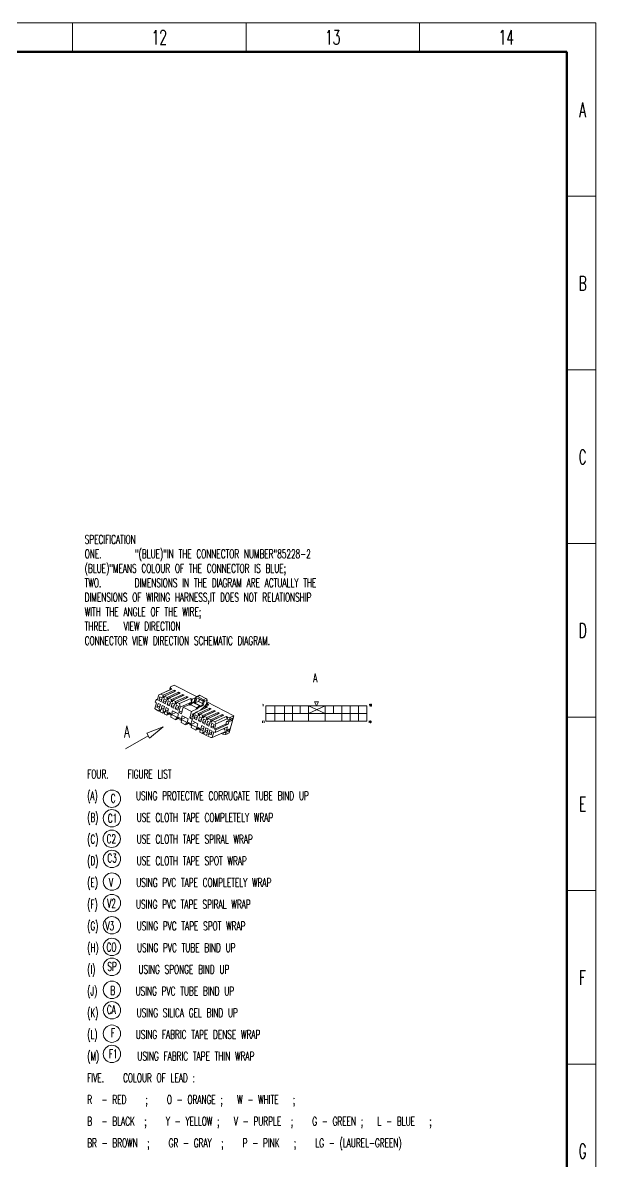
# Model space of a CAD drawing. Header units: millimetres. Extents: x 14 to 855, y -5 to 589.
# Drawn here: x 656.7 to 855, y 195.8 to 589.4 of the extents above; entities that cross this region are included whole.
import ezdxf

# ---------------------------------------------------------------- set-up
doc = ezdxf.new("R2010")
doc.units = ezdxf.units.MM
doc.layers.add('0Filament', color=7, linetype='Continuous', lineweight=20)
doc.layers.add('2FRAME', color=2, linetype='Continuous', lineweight=70)
doc.styles.add('HZ', font='txt.shx', dxfattribs={"width": 0.618, "height": 2.5, "bigfont": 'hztxt.shx'})

msp = doc.modelspace()

# ---------------------------------------------------------------- linework, layer by layer
at = {"layer": '0Filament'}
for p, q in [((854.896, 589.371), (13.896, 589.371)), ((673.896, 589.371), (673.896, 579.352)), ((733.896, 589.371), (733.896, 579.352)), ((793.896, 589.371), (793.896, 579.352)), ((793.896, 589.371), (793.896, 579.352)), ((854.896, 589.371), (854.896, -4.629)), ((855.036, 529.371), (844.896, 529.371)), ((844.867, 469.371), (855.012, 469.371)), ((855.036, 409.371), (844.867, 409.371)), ((720.335, 354.612), (729.727, 349.816)), ((844.867, 349.371), (855.012, 349.371)), ((699.572, 343.79), (705.268, 345.924)), ((699.572, 343.79), (700.572, 342.058)), ((705.268, 345.924), (700.572, 342.058)), ((855.036, 289.371), (844.867, 289.371)), ((844.867, 229.371), (855.012, 229.371))]:
    msp.add_line(p, q, dxfattribs=at)
at = {"layer": '0Filament', "ltscale": 0.214814}
for p, q in [((703.735, 357.053), (707.647, 358.828)), ((704.374, 357.329), (708.286, 359.105)), ((710.444, 357.4), (706.532, 355.624)), ((712.021, 357.197), (708.109, 355.421)), ((712.511, 356.947), (708.599, 355.171)), ((710.865, 354.014), (714.777, 355.789)), ((716.663, 351.053), (720.575, 352.829)), ((722.692, 351.145), (718.78, 349.37)), ((722.841, 351.672), (718.929, 349.896)), ((723.331, 351.422), (719.419, 349.646)), ((724.27, 350.942), (720.358, 349.166)), ((723.154, 347.738), (727.066, 349.514)), ((722.173, 342.267), (726.085, 344.042))]:
    msp.add_line(p, q, dxfattribs=at)
at = {"layer": '0Filament', "ltscale": 0.214816}
for p, q in [((709.164, 358.656), (705.251, 356.881)), ((709.654, 358.406), (705.741, 356.63)), ((709.015, 358.13), (705.103, 356.354)), ((710.593, 357.927), (706.68, 356.151)), ((711.082, 357.676), (707.17, 355.901)), ((711.873, 356.67), (707.961, 354.895)), ((713.302, 355.941), (709.39, 354.165)), ((713.45, 356.467), (709.538, 354.691)), ((713.94, 356.217), (710.028, 354.441)), ((711.118, 352.755), (715.03, 354.53)), ((721.263, 351.875), (717.351, 350.099)), ((721.412, 352.401), (717.5, 350.626)), ((724.121, 350.415), (720.209, 348.64)), ((724.76, 350.692), (720.847, 348.916)), ((725.55, 349.686), (721.638, 347.91)), ((725.699, 350.212), (721.787, 348.437)), ((726.189, 349.962), (722.276, 348.186)), ((723.496, 346.961), (727.408, 348.737))]:
    msp.add_line(p, q, dxfattribs=at)
at = {"layer": '0Filament', "ltscale": 0.034189}
for p, q in [((707.764, 359.773), (707.579, 359.115)), ((706.741, 350.649), (706.556, 349.991)), ((708.048, 349.982), (707.862, 349.324)), ((709.762, 349.106), (709.577, 348.448)), ((711.641, 348.147), (711.455, 347.489)), ((713.006, 346.697), (713.192, 347.355)), ((714.885, 345.738), (715.07, 346.396)), ((727.408, 348.622), (727.593, 349.28)), ((728.423, 349.224), (728.237, 348.566)), ((716.599, 344.862), (716.785, 345.52)), ((717.906, 344.195), (718.091, 344.853)), ((726.951, 344.002), (726.766, 343.344))]:
    msp.add_line(p, q, dxfattribs=at)
at = {"layer": '0Filament', "ltscale": 0.014991}
msp.add_line((707.629, 358.82), (707.579, 359.115), dxfattribs=at)
at = {"layer": '0Filament', "ltscale": 0.027351}
for p, q in [((707.647, 358.828), (707.796, 359.355)), ((709.015, 358.13), (709.164, 358.656)), ((705.251, 356.881), (705.103, 356.354)), ((705.741, 356.63), (705.593, 356.104)), ((707.17, 355.901), (707.022, 355.374)), ((708.109, 355.421), (707.961, 354.895)), ((709.538, 354.691), (709.39, 354.165)), ((710.028, 354.441), (709.88, 353.915)), ((711.873, 356.67), (712.021, 357.197)), ((713.302, 355.941), (713.45, 356.467)), ((703.867, 351.966), (703.718, 351.44)), ((705.296, 351.237), (705.147, 350.71)), ((705.785, 350.987), (705.637, 350.46)), ((717.351, 350.099), (717.5, 350.626)), ((721.263, 351.875), (721.412, 352.401)), ((724.121, 350.415), (724.27, 350.942)), ((718.78, 349.37), (718.929, 349.896)), ((719.27, 349.119), (719.419, 349.646)), ((720.209, 348.64), (720.358, 349.166)), ((720.699, 348.39), (720.847, 348.916)), ((721.638, 347.91), (721.787, 348.437)), ((722.128, 347.66), (722.276, 348.186)), ((725.55, 349.686), (725.699, 350.212)), ((727.408, 348.737), (727.556, 349.264)), ((719.314, 343.475), (719.463, 344.002)), ((720.253, 342.996), (720.402, 343.522)), ((720.743, 342.746), (720.892, 343.272))]:
    msp.add_line(p, q, dxfattribs=at)
at = {"layer": '0Filament', "ltscale": 0.034777}
for p, q in [((707.647, 358.828), (708.286, 359.105)), ((703.735, 357.053), (704.374, 357.329))]:
    msp.add_line(p, q, dxfattribs=at)
at = {"layer": '0Filament', "ltscale": 0.071605}
for p, q in [((709.068, 360.365), (707.764, 359.773)), ((729.727, 349.816), (728.423, 349.224)), ((728.07, 343.936), (726.766, 343.344))]:
    msp.add_line(p, q, dxfattribs=at)
at = {"layer": '0Filament', "ltscale": 0.020395}
msp.add_line((707.832, 359.371), (707.764, 359.773), dxfattribs=at)
at = {"layer": '0Filament', "ltscale": 0.002009}
for p, q in [((707.832, 359.371), (707.796, 359.355)), ((727.593, 349.28), (727.556, 349.264))]:
    msp.add_line(p, q, dxfattribs=at)
at = {"layer": '0Filament', "ltscale": 0.027506}
for p, q in [((708.286, 359.105), (707.796, 359.355)), ((709.164, 358.656), (709.654, 358.406)), ((710.593, 357.927), (711.082, 357.676)), ((712.021, 357.197), (712.511, 356.947)), ((713.45, 356.467), (713.94, 356.217)), ((721.902, 352.151), (721.412, 352.401)), ((723.331, 351.422), (722.841, 351.672)), ((726.189, 349.962), (725.699, 350.212)), ((727.556, 349.264), (727.066, 349.514))]:
    msp.add_line(p, q, dxfattribs=at)
at = {"layer": '0Filament', "ltscale": 0.43274}
for p, q in [((709.068, 360.365), (716.776, 356.429)), ((757.559, 354.659), (758.943, 354.659)), ((757.559, 354.659), (758.251, 353.275)), ((758.251, 353.275), (758.943, 354.659)), ((740.766, 347.934), (740.766, 353.275)), ((740.766, 353.275), (775.735, 353.275)), ((740.766, 350.605), (775.735, 350.605)), ((743.915, 347.934), (743.915, 353.275)), ((747.193, 347.934), (747.193, 353.275)), ((750.022, 347.934), (750.022, 353.275)), ((752.594, 350.605), (752.594, 353.275)), ((755.486, 347.934), (755.486, 353.275)), ((761.272, 350.605), (755.486, 353.275)), ((755.486, 350.605), (761.272, 353.275)), ((761.272, 347.934), (761.272, 353.275)), ((764.165, 350.605), (764.165, 353.275)), ((767.057, 347.934), (767.057, 353.275)), ((769.95, 347.934), (769.95, 353.275)), ((772.843, 347.934), (772.843, 353.275)), ((775.735, 347.934), (775.735, 353.275)), ((740.766, 347.934), (775.735, 347.934))]:
    msp.add_line(p, q, dxfattribs=at)
at = {"layer": '0Filament', "ltscale": 0.102568}
msp.add_line((702.412, 352.358), (702.969, 354.332), dxfattribs=at)
at = {"layer": '0Filament', "ltscale": 0.045585}
for p, q in [((702.52, 354.562), (702.767, 355.439)), ((726.925, 346.911), (727.173, 347.788)), ((728.002, 347.732), (727.755, 346.854)), ((723.178, 344.012), (723.426, 344.889))]:
    msp.add_line(p, q, dxfattribs=at)
at = {"layer": '0Filament', "ltscale": 0.025213}
for p, q in [((702.52, 354.562), (702.969, 354.332)), ((702.767, 355.439), (703.216, 355.21)), ((722.729, 344.241), (723.178, 344.012)), ((727.467, 344.67), (727.916, 344.44))]:
    msp.add_line(p, q, dxfattribs=at)
at = {"layer": '0Filament', "ltscale": 0.032344}
msp.add_line((703.356, 355.706), (702.767, 355.439), dxfattribs=at)
at = {"layer": '0Filament', "ltscale": 0.09573}
msp.add_line((703.216, 355.21), (703.735, 357.053), dxfattribs=at)
at = {"layer": '0Filament', "ltscale": 0.068379}
for p, q in [((704.108, 356.386), (703.737, 355.069)), ((706.353, 355.239), (705.982, 353.923)), ((706.966, 354.926), (706.595, 353.61)), ((703.465, 354.104), (703.094, 352.788)), ((705.71, 352.957), (705.339, 351.641)), ((709.211, 353.779), (708.84, 352.463)), ((710.528, 350.497), (710.157, 349.181)), ((711.814, 349.84), (711.443, 348.524)), ((713.896, 348.777), (713.525, 347.461)), ((715.182, 348.12), (714.811, 346.804)), ((715.985, 348.814), (716.356, 350.131)), ((718.231, 347.668), (718.602, 348.984)), ((718.843, 347.355), (719.214, 348.671)), ((720.272, 346.625), (720.643, 347.942)), ((721.089, 346.208), (721.459, 347.525)), ((719.629, 344.344), (720, 345.66)), ((721.875, 343.197), (722.245, 344.513))]:
    msp.add_line(p, q, dxfattribs=at)
at = {"layer": '0Filament', "ltscale": 0.058808}
for p, q in [((703.737, 355.069), (704.808, 355.555)), ((705.166, 354.34), (706.237, 354.826)), ((704.523, 352.058), (705.594, 352.544)), ((705.952, 351.328), (707.023, 351.814)), ((708.024, 352.88), (709.095, 353.366)), ((709.453, 352.15), (710.524, 352.636)), ((715.985, 348.814), (717.056, 349.301)), ((720.272, 346.625), (721.343, 347.111)), ((721.058, 343.614), (722.129, 344.1))]:
    msp.add_line(p, q, dxfattribs=at)
at = {"layer": '0Filament', "ltscale": 0.045842}
for p, q in [((703.737, 355.069), (704.553, 354.652)), ((706.966, 354.926), (707.782, 354.509)), ((703.465, 354.104), (704.281, 353.687)), ((704.523, 352.058), (705.339, 351.641)), ((708.024, 352.88), (708.84, 352.463)), ((720, 345.66), (720.817, 345.243)), ((721.058, 343.614), (721.875, 343.197))]:
    msp.add_line(p, q, dxfattribs=at)
at = {"layer": '0Filament', "ltscale": 0.045844}
for p, q in [((704.108, 356.386), (704.924, 355.969)), ((705.166, 354.34), (705.982, 353.923)), ((705.952, 351.328), (706.768, 350.911)), ((706.323, 352.645), (707.139, 352.228)), ((709.453, 352.15), (710.269, 351.733)), ((709.824, 353.467), (710.64, 353.05)), ((716.356, 350.131), (717.173, 349.714)), ((717.414, 348.085), (718.231, 347.668)), ((718.571, 346.39), (719.388, 345.973)), ((719.214, 348.671), (720.031, 348.254)), ((720.272, 346.625), (721.089, 346.208)), ((720.643, 347.942), (721.459, 347.525)), ((722.072, 347.212), (722.888, 346.795)), ((718.2, 345.073), (719.017, 344.656)), ((721.701, 345.896), (722.518, 345.479))]:
    msp.add_line(p, q, dxfattribs=at)
at = {"layer": '0Filament', "ltscale": 0.049281}
msp.add_line((704.374, 357.329), (705.251, 356.881), dxfattribs=at)
at = {"layer": '0Filament', "ltscale": 0.068378}
for p, q in [((704.924, 355.969), (704.553, 354.652)), ((705.537, 355.656), (705.166, 354.34)), ((707.782, 354.509), (707.411, 353.193)), ((704.281, 353.687), (703.91, 352.371)), ((704.894, 353.374), (704.523, 352.058)), ((706.323, 352.645), (705.952, 351.328)), ((707.139, 352.228), (706.768, 350.911)), ((708.395, 354.196), (708.024, 352.88)), ((708.446, 351.56), (708.075, 350.244)), ((709.824, 353.467), (709.453, 352.15)), ((710.64, 353.05), (710.269, 351.733)), ((716.802, 348.397), (717.173, 349.714)), ((717.265, 347.057), (716.894, 345.741)), ((717.414, 348.085), (717.785, 349.401)), ((718.2, 345.073), (718.571, 346.39)), ((719.66, 346.938), (720.031, 348.254)), ((721.701, 345.896), (722.072, 347.212)), ((722.518, 345.479), (722.888, 346.795)), ((719.017, 344.656), (719.388, 345.973)), ((720.446, 343.927), (720.817, 345.243)), ((721.058, 343.614), (721.429, 344.93))]:
    msp.add_line(p, q, dxfattribs=at)
at = {"layer": '0Filament', "ltscale": 0.007071}
for p, q in [((705.16, 356.225), (705.103, 356.354)), ((708.018, 354.765), (707.961, 354.895)), ((705.729, 351.116), (705.785, 350.987)), ((707.803, 350.522), (707.746, 350.652)), ((709.447, 354.035), (709.39, 354.165)), ((711.151, 348.813), (711.094, 348.942)), ((714.58, 347.061), (714.523, 347.191)), ((717.408, 349.97), (717.351, 350.099)), ((718.837, 349.24), (718.78, 349.37)), ((720.266, 348.51), (720.209, 348.64)), ((721.695, 347.781), (721.638, 347.91)), ((719.406, 344.131), (719.463, 344.002))]:
    msp.add_line(p, q, dxfattribs=at)
at = {"layer": '0Filament', "ltscale": 0.029403}
for p, q in [((705.695, 356.468), (705.16, 356.225)), ((709.982, 354.279), (709.447, 354.035))]:
    msp.add_line(p, q, dxfattribs=at)
at = {"layer": '0Filament', "ltscale": 0.018336}
for p, q in [((705.487, 356.058), (705.16, 356.225)), ((716.5, 354.609), (716.173, 354.776)), ((709.773, 353.869), (709.447, 354.035)), ((714.778, 353.828), (714.452, 353.994))]:
    msp.add_line(p, q, dxfattribs=at)
at = {"layer": '0Filament', "ltscale": 0.005882}
for p, q in [((705.594, 356.106), (705.487, 356.058)), ((708.452, 354.647), (708.344, 354.598)), ((720.7, 348.392), (720.593, 348.344))]:
    msp.add_line(p, q, dxfattribs=at)
at = {"layer": '0Filament', "ltscale": 0.005796}
for p, q in [((705.593, 356.104), (705.487, 356.058)), ((707.022, 355.374), (706.916, 355.328)), ((708.451, 354.644), (708.344, 354.598)), ((703.867, 351.966), (703.973, 352.012)), ((705.296, 351.237), (705.402, 351.283)), ((707.297, 350.881), (707.191, 350.835)), ((709.88, 353.915), (709.773, 353.869)), ((710.563, 349.213), (710.457, 349.167)), ((713.993, 347.462), (713.886, 347.416)), ((717.841, 349.849), (717.735, 349.803)), ((719.27, 349.119), (719.164, 349.073)), ((720.699, 348.39), (720.593, 348.344)), ((717.341, 345.752), (717.234, 345.706)), ((718.973, 344.252), (719.079, 344.298)), ((720.402, 343.522), (720.508, 343.568))]:
    msp.add_line(p, q, dxfattribs=at)
at = {"layer": '0Filament', "ltscale": 0.045843}
for p, q in [((705.537, 355.656), (706.353, 355.239)), ((703.094, 352.788), (703.91, 352.371)), ((704.894, 353.374), (705.71, 352.957)), ((706.595, 353.61), (707.411, 353.193)), ((708.395, 354.196), (709.211, 353.779)), ((715.985, 348.814), (716.802, 348.397)), ((717.785, 349.401), (718.602, 348.984)), ((718.843, 347.355), (719.66, 346.938)), ((719.629, 344.344), (720.446, 343.927)), ((721.429, 344.93), (722.245, 344.513))]:
    msp.add_line(p, q, dxfattribs=at)
at = {"layer": '0Filament', "ltscale": 0.052719}
for p, q in [((705.741, 356.63), (706.68, 356.151)), ((708.599, 355.171), (709.538, 354.691)), ((710.617, 350.979), (711.556, 350.499)), ((719.419, 349.646), (720.358, 349.166)), ((720.847, 348.916), (721.787, 348.437)), ((719.314, 343.475), (720.253, 342.996)), ((720.743, 342.746), (721.682, 342.266))]:
    msp.add_line(p, q, dxfattribs=at)
at = {"layer": '0Filament', "ltscale": 0.027352}
for p, q in [((706.68, 356.151), (706.532, 355.624)), ((708.599, 355.171), (708.451, 354.644)), ((710.444, 357.4), (710.593, 357.927)), ((704.357, 351.716), (704.208, 351.19)), ((717.841, 349.849), (717.99, 350.376)), ((722.692, 351.145), (722.841, 351.672)), ((718.824, 343.726), (718.973, 344.252))]:
    msp.add_line(p, q, dxfattribs=at)
at = {"layer": '0Filament', "ltscale": 0.00707}
for p, q in [((706.589, 355.495), (706.532, 355.624)), ((704.3, 351.846), (704.357, 351.716)), ((717.847, 345.393), (717.79, 345.523)), ((720.835, 343.402), (720.892, 343.272))]:
    msp.add_line(p, q, dxfattribs=at)
at = {"layer": '0Filament', "ltscale": 0.029405}
for p, q in [((707.124, 355.738), (706.589, 355.495)), ((708.553, 355.008), (708.018, 354.765)), ((717.944, 350.213), (717.408, 349.97)), ((719.373, 349.483), (718.837, 349.24)), ((720.802, 348.753), (720.266, 348.51)), ((722.231, 348.024), (721.695, 347.781))]:
    msp.add_line(p, q, dxfattribs=at)
at = {"layer": '0Filament', "ltscale": 0.018338}
for p, q in [((706.916, 355.328), (706.589, 355.495)), ((708.344, 354.598), (708.018, 354.765)), ((703.973, 352.012), (704.3, 351.846)), ((705.402, 351.283), (705.729, 351.116)), ((714.433, 353.441), (714.106, 353.608)), ((716.964, 352.149), (716.638, 352.315)), ((717.31, 352.535), (716.983, 352.702)), ((719.031, 353.316), (718.704, 353.483)), ((720.761, 353.74), (721.087, 353.573)), ((717.735, 349.803), (717.408, 349.97)), ((719.164, 349.073), (718.837, 349.24)), ((720.593, 348.344), (720.266, 348.51)), ((722.022, 347.614), (721.695, 347.781)), ((719.079, 344.298), (719.406, 344.131)), ((720.508, 343.568), (720.835, 343.402))]:
    msp.add_line(p, q, dxfattribs=at)
at = {"layer": '0Filament', "ltscale": 0.00588}
for p, q in [((707.023, 355.377), (706.916, 355.328)), ((717.842, 349.852), (717.735, 349.803)), ((719.271, 349.122), (719.164, 349.073)), ((722.129, 347.663), (722.022, 347.614))]:
    msp.add_line(p, q, dxfattribs=at)
at = {"layer": '0Filament', "ltscale": 0.052721}
for p, q in [((707.17, 355.901), (708.109, 355.421)), ((717.99, 350.376), (718.929, 349.896)), ((714.414, 349.04), (715.353, 348.56))]:
    msp.add_line(p, q, dxfattribs=at)
at = {"layer": '0Filament', "ltscale": 0.000609419}
for p, q in [((709.015, 358.13), (709.02, 358.119)), ((725.555, 349.675), (725.55, 349.686))]:
    msp.add_line(p, q, dxfattribs=at)
at = {"layer": '0Filament', "ltscale": 0.04699}
msp.add_line((710.028, 354.441), (710.865, 354.014), dxfattribs=at)
at = {"layer": '0Filament', "ltscale": 0.000608721}
for p, q in [((710.444, 357.4), (710.449, 357.389)), ((721.268, 351.864), (721.263, 351.875)), ((722.697, 351.134), (722.692, 351.145))]:
    msp.add_line(p, q, dxfattribs=at)
at = {"layer": '0Filament', "ltscale": 0.000608106}
for p, q in [((711.873, 356.67), (711.878, 356.659)), ((724.126, 350.404), (724.121, 350.415))]:
    msp.add_line(p, q, dxfattribs=at)
at = {"layer": '0Filament', "ltscale": 0.000608805}
msp.add_line((713.302, 355.941), (713.307, 355.929), dxfattribs=at)
at = {"layer": '0Filament', "ltscale": 0.094519}
for p, q in [((716.173, 354.776), (714.452, 353.994)), ((719.031, 353.316), (717.31, 352.535))]:
    msp.add_line(p, q, dxfattribs=at)
at = {"layer": '0Filament', "ltscale": 0.064202}
for p, q in [((714.777, 355.789), (715.03, 354.53)), ((710.865, 354.014), (711.118, 352.755))]:
    msp.add_line(p, q, dxfattribs=at)
at = {"layer": '0Filament', "ltscale": 0.029798}
for p, q in [((714.777, 355.789), (715.308, 355.518)), ((720.044, 353.1), (720.575, 352.829)), ((711.094, 348.942), (710.563, 349.213)), ((714.523, 347.191), (713.993, 347.462))]:
    msp.add_line(p, q, dxfattribs=at)
at = {"layer": '0Filament', "ltscale": 0.051322}
msp.add_line((715.03, 354.53), (715.308, 355.518), dxfattribs=at)
at = {"layer": '0Filament', "ltscale": 0.030221}
for p, q in [((715.543, 354.442), (715.14, 353.992)), ((717.748, 353.317), (717.345, 352.866))]:
    msp.add_line(p, q, dxfattribs=at)
at = {"layer": '0Filament', "ltscale": 0.057285}
for p, q in [((716.351, 355.992), (715.308, 355.518)), ((721.087, 353.573), (720.044, 353.1))]:
    msp.add_line(p, q, dxfattribs=at)
at = {"layer": '0Filament', "ltscale": 0.00716}
for p, q in [((715.673, 354.502), (715.543, 354.442)), ((717.878, 353.376), (717.748, 353.317))]:
    msp.add_line(p, q, dxfattribs=at)
at = {"layer": '0Filament', "ltscale": 0.123776}
for p, q in [((717.748, 353.317), (715.543, 354.442)), ((717.878, 353.376), (715.673, 354.502)), ((716.905, 356.047), (719.11, 354.921))]:
    msp.add_line(p, q, dxfattribs=at)
at = {"layer": '0Filament', "ltscale": 0.030122}
msp.add_line((716.5, 354.609), (715.951, 354.36), dxfattribs=at)
at = {"layer": '0Filament', "ltscale": 0.067625}
msp.add_line((716.351, 355.992), (715.985, 354.69), dxfattribs=at)
at = {"layer": '0Filament', "ltscale": 0.072937}
for p, q in [((716.173, 354.776), (716.569, 356.18)), ((719.031, 353.316), (719.427, 354.72))]:
    msp.add_line(p, q, dxfattribs=at)
at = {"layer": '0Filament', "ltscale": 0.067138}
msp.add_line((717.412, 354.793), (716.189, 354.238), dxfattribs=at)
at = {"layer": '0Filament', "ltscale": 0.008064}
msp.add_line((716.351, 355.992), (716.495, 355.919), dxfattribs=at)
at = {"layer": '0Filament', "ltscale": 0.074706}
for p, q in [((716.5, 354.609), (716.905, 356.047)), ((718.704, 353.483), (719.11, 354.921))]:
    msp.add_line(p, q, dxfattribs=at)
at = {"layer": '0Filament', "ltscale": 0.051281}
msp.add_line((717.704, 356.85), (716.77, 356.426), dxfattribs=at)
at = {"layer": '0Filament', "ltscale": 0.050123}
for p, q in [((717.101, 356.41), (718.013, 356.824)), ((720.055, 355.782), (719.142, 355.367))]:
    msp.add_line(p, q, dxfattribs=at)
at = {"layer": '0Filament', "ltscale": 0.114608}
for p, q in [((719.142, 355.367), (717.101, 356.41)), ((720.055, 355.782), (718.013, 356.824))]:
    msp.add_line(p, q, dxfattribs=at)
at = {"layer": '0Filament', "ltscale": 0.019928}
msp.add_line((717.662, 355.103), (717.412, 354.793), dxfattribs=at)
at = {"layer": '0Filament', "ltscale": 0.081558}
msp.add_line((717.412, 354.793), (718.864, 354.051), dxfattribs=at)
at = {"layer": '0Filament', "ltscale": 0.01214}
for p, q in [((717.662, 355.103), (717.728, 355.337)), ((720.194, 353.81), (720.26, 354.044))]:
    msp.add_line(p, q, dxfattribs=at)
at = {"layer": '0Filament', "ltscale": 0.013681}
msp.add_line((717.764, 355.608), (717.728, 355.337), dxfattribs=at)
at = {"layer": '0Filament', "ltscale": 0.074931}
msp.add_line((717.754, 355.527), (719.088, 354.846), dxfattribs=at)
at = {"layer": '0Filament', "ltscale": 0.053937}
msp.add_line((720.409, 355.166), (719.427, 354.72), dxfattribs=at)
at = {"layer": '0Filament', "ltscale": 0.056592}
msp.add_line((720.409, 355.166), (720.26, 354.044), dxfattribs=at)
at = {"layer": '0Filament', "ltscale": 0.018434}
msp.add_line((720.285, 354.235), (720.613, 354.067), dxfattribs=at)
at = {"layer": '0Filament', "ltscale": 0.017676}
msp.add_line((702.412, 352.358), (702.555, 352.034), dxfattribs=at)
at = {"layer": '0Filament', "ltscale": 0.065326}
msp.add_line((702.555, 352.034), (703.718, 351.44), dxfattribs=at)
at = {"layer": '0Filament', "ltscale": 0.05881}
for p, q in [((703.094, 352.788), (704.165, 353.274)), ((706.595, 353.61), (707.666, 354.096)), ((717.414, 348.085), (718.485, 348.571)), ((718.843, 347.355), (719.914, 347.841)), ((721.701, 345.896), (722.772, 346.382)), ((718.2, 345.073), (719.271, 345.559)), ((719.629, 344.344), (720.7, 344.83))]:
    msp.add_line(p, q, dxfattribs=at)
at = {"layer": '0Filament', "ltscale": 0.034779}
for p, q in [((703.718, 351.44), (704.352, 351.727)), ((705.147, 350.71), (705.781, 350.998)), ((718.824, 343.726), (719.458, 344.013)), ((721.682, 342.266), (722.173, 342.267))]:
    msp.add_line(p, q, dxfattribs=at)
at = {"layer": '0Filament', "ltscale": 0.05272}
msp.add_line((704.208, 351.19), (705.147, 350.71), dxfattribs=at)
at = {"layer": '0Filament', "ltscale": 0.051573}
for p, q in [((705.637, 350.46), (706.556, 349.991)), ((717.906, 344.195), (718.824, 343.726))]:
    msp.add_line(p, q, dxfattribs=at)
at = {"layer": '0Filament', "ltscale": 0.067787}
msp.add_line((706.556, 349.991), (707.79, 350.551), dxfattribs=at)
at = {"layer": '0Filament', "ltscale": 0.019484}
for p, q in [((706.741, 350.649), (707.088, 350.472)), ((707.701, 350.159), (708.048, 349.982)), ((716.785, 345.52), (717.132, 345.343)), ((717.744, 345.03), (718.091, 344.853))]:
    msp.add_line(p, q, dxfattribs=at)
at = {"layer": '0Filament', "ltscale": 0.018866}
for p, q in [((707.191, 350.835), (707.088, 350.472)), ((717.132, 345.343), (717.234, 345.706))]:
    msp.add_line(p, q, dxfattribs=at)
at = {"layer": '0Filament', "ltscale": 0.029366}
for p, q in [((707.088, 350.472), (707.623, 350.715)), ((710.354, 348.804), (710.889, 349.047)), ((713.784, 347.053), (714.319, 347.295)), ((717.132, 345.343), (717.667, 345.586))]:
    msp.add_line(p, q, dxfattribs=at)
at = {"layer": '0Filament', "ltscale": 0.025215}
for p, q in [((707.746, 350.652), (707.297, 350.881)), ((728.518, 348.399), (728.967, 348.17)), ((717.79, 345.523), (717.341, 345.752))]:
    msp.add_line(p, q, dxfattribs=at)
at = {"layer": '0Filament', "ltscale": 0.018868}
for p, q in [((707.803, 350.522), (707.701, 350.159)), ((713.784, 347.053), (713.886, 347.416)), ((717.744, 345.03), (717.847, 345.393))]:
    msp.add_line(p, q, dxfattribs=at)
at = {"layer": '0Filament', "ltscale": 0.085718}
for p, q in [((708.075, 350.244), (709.636, 350.953)), ((711.443, 348.524), (713.004, 349.232))]:
    msp.add_line(p, q, dxfattribs=at)
at = {"layer": '0Filament', "ltscale": 0.116899}
for p, q in [((708.446, 351.56), (710.528, 350.497)), ((714.811, 346.804), (716.894, 345.741))]:
    msp.add_line(p, q, dxfattribs=at)
at = {"layer": '0Filament', "ltscale": 0.005881}
msp.add_line((709.881, 353.917), (709.773, 353.869), dxfattribs=at)
at = {"layer": '0Filament', "ltscale": 0.092272}
msp.add_line((711.118, 352.755), (710.617, 350.979), dxfattribs=at)
at = {"layer": '0Filament', "ltscale": 0.067629}
msp.add_line((711.849, 351.538), (710.617, 350.979), dxfattribs=at)
at = {"layer": '0Filament', "ltscale": 0.116243}
msp.add_line((711.556, 350.499), (712.187, 352.737), dxfattribs=at)
at = {"layer": '0Filament', "ltscale": 0.105414}
for p, q in [((714.106, 353.608), (712.187, 352.737)), ((716.964, 352.149), (715.045, 351.277))]:
    msp.add_line(p, q, dxfattribs=at)
at = {"layer": '0Filament', "ltscale": 0.160451}
msp.add_line((715.045, 351.277), (712.187, 352.737), dxfattribs=at)
at = {"layer": '0Filament', "ltscale": 0.025904}
for p, q in [((714.452, 353.994), (714.106, 353.608)), ((715.14, 353.992), (714.795, 353.606))]:
    msp.add_line(p, q, dxfattribs=at)
at = {"layer": '0Filament', "ltscale": 0.116244}
msp.add_line((714.414, 349.04), (715.045, 351.277), dxfattribs=at)
at = {"layer": '0Filament', "ltscale": 0.025903}
for p, q in [((714.778, 353.828), (714.433, 353.441)), ((716.983, 352.702), (716.638, 352.315)), ((717.31, 352.535), (716.964, 352.149))]:
    msp.add_line(p, q, dxfattribs=at)
at = {"layer": '0Filament', "ltscale": 0.01987}
msp.add_line((714.795, 353.606), (714.433, 353.441), dxfattribs=at)
at = {"layer": '0Filament', "ltscale": 0.019872}
for p, q in [((715.14, 353.992), (714.778, 353.828)), ((717.345, 352.866), (716.983, 352.702))]:
    msp.add_line(p, q, dxfattribs=at)
at = {"layer": '0Filament', "ltscale": 0.115485}
msp.add_line((716.852, 352.555), (714.795, 353.606), dxfattribs=at)
at = {"layer": '0Filament', "ltscale": 0.092273}
msp.add_line((715.853, 350.336), (715.353, 348.56), dxfattribs=at)
at = {"layer": '0Filament', "ltscale": 0.04101}
msp.add_line((715.831, 350.64), (716.578, 350.979), dxfattribs=at)
at = {"layer": '0Filament', "ltscale": 0.054054}
msp.add_line((716.663, 351.053), (715.853, 350.336), dxfattribs=at)
at = {"layer": '0Filament', "ltscale": 0.046988}
msp.add_line((716.663, 351.053), (717.5, 350.626), dxfattribs=at)
at = {"layer": '0Filament', "ltscale": 0.023647}
msp.add_line((717.775, 353.061), (717.345, 352.866), dxfattribs=at)
at = {"layer": '0Filament', "ltscale": 0.051}
msp.add_line((718.704, 353.483), (717.775, 353.061), dxfattribs=at)
at = {"layer": '0Filament', "ltscale": 0.016533}
msp.add_line((717.878, 353.376), (717.775, 353.061), dxfattribs=at)
at = {"layer": '0Filament', "ltscale": 0.214815}
msp.add_line((721.902, 352.151), (717.99, 350.376), dxfattribs=at)
at = {"layer": '0Filament', "ltscale": 0.082202}
msp.add_line((719.356, 352.775), (718.105, 351.708), dxfattribs=at)
at = {"layer": '0Filament', "ltscale": 0.026143}
msp.add_line((719.696, 352.43), (719.23, 352.668), dxfattribs=at)
at = {"layer": '0Filament', "ltscale": 0.066593}
msp.add_line((720.194, 353.81), (719.356, 352.775), dxfattribs=at)
at = {"layer": '0Filament', "ltscale": 0.021432}
msp.add_line((719.983, 352.883), (719.601, 353.078), dxfattribs=at)
at = {"layer": '0Filament', "ltscale": 0.030493}
msp.add_line((719.879, 352.513), (720.044, 353.1), dxfattribs=at)
at = {"layer": '0Filament', "ltscale": 0.042221}
msp.add_line((720.613, 354.067), (720.384, 353.254), dxfattribs=at)
at = {"layer": '0Filament', "ltscale": 0.017929}
msp.add_line((720.613, 354.067), (720.761, 353.74), dxfattribs=at)
at = {"layer": '0Filament', "ltscale": 0.018765}
msp.add_line((720.761, 353.74), (720.659, 353.379), dxfattribs=at)
at = {"layer": '0Filament', "ltscale": 0.027507}
msp.add_line((724.76, 350.692), (724.27, 350.942), dxfattribs=at)
at = {"layer": '0Filament', "ltscale": 0.09627}
for p, q in [((707.862, 349.324), (709.577, 348.448)), ((714.885, 345.738), (716.599, 344.862))]:
    msp.add_line(p, q, dxfattribs=at)
at = {"layer": '0Filament', "ltscale": 0.1169}
for p, q in [((708.075, 350.244), (710.157, 349.181)), ((711.443, 348.524), (713.525, 347.461)), ((711.814, 349.84), (713.896, 348.777)), ((715.182, 348.12), (717.265, 347.057))]:
    msp.add_line(p, q, dxfattribs=at)
at = {"layer": '0Filament', "ltscale": 0.072225}
for p, q in [((709.577, 348.448), (710.892, 349.045)), ((713.006, 346.697), (714.322, 347.294))]:
    msp.add_line(p, q, dxfattribs=at)
at = {"layer": '0Filament', "ltscale": 0.033237}
for p, q in [((709.762, 349.106), (710.354, 348.804)), ((711.049, 348.449), (711.641, 348.147)), ((713.192, 347.355), (713.784, 347.053)), ((714.478, 346.698), (715.07, 346.396))]:
    msp.add_line(p, q, dxfattribs=at)
at = {"layer": '0Filament', "ltscale": 0.018867}
for p, q in [((710.457, 349.167), (710.354, 348.804)), ((711.151, 348.813), (711.049, 348.449)), ((714.478, 346.698), (714.58, 347.061))]:
    msp.add_line(p, q, dxfattribs=at)
at = {"layer": '0Filament', "ltscale": 0.0871}
msp.add_line((711.455, 347.489), (713.006, 346.697), dxfattribs=at)
at = {"layer": '0Filament', "ltscale": 0.060866}
msp.add_line((714.414, 349.04), (715.522, 349.543), dxfattribs=at)
at = {"layer": '0Filament', "ltscale": 0.085717}
msp.add_line((714.811, 346.804), (716.372, 347.512), dxfattribs=at)
at = {"layer": '0Filament', "ltscale": 0.011182}
msp.add_line((715.522, 349.543), (715.323, 349.644), dxfattribs=at)
at = {"layer": '0Filament', "ltscale": 0.005795}
msp.add_line((722.128, 347.66), (722.022, 347.614), dxfattribs=at)
at = {"layer": '0Filament', "ltscale": 0.049282}
msp.add_line((722.276, 348.186), (723.154, 347.738), dxfattribs=at)
at = {"layer": '0Filament', "ltscale": 0.095729}
msp.add_line((722.977, 345.119), (723.496, 346.961), dxfattribs=at)
at = {"layer": '0Filament', "ltscale": 0.216823}
msp.add_line((726.925, 346.911), (722.977, 345.119), dxfattribs=at)
at = {"layer": '0Filament', "ltscale": 0.042425}
msp.add_line((723.154, 347.738), (723.496, 346.961), dxfattribs=at)
at = {"layer": '0Filament', "ltscale": 0.237729}
for p, q in [((727.755, 346.854), (723.426, 344.889)), ((727.508, 345.977), (723.178, 344.012))]:
    msp.add_line(p, q, dxfattribs=at)
at = {"layer": '0Filament', "ltscale": 0.041588}
for p, q in [((726.925, 346.911), (727.755, 346.854)), ((727.173, 347.788), (728.002, 347.732)), ((727.408, 348.622), (728.237, 348.566)), ((727.593, 349.28), (728.423, 349.224)), ((726.122, 344.059), (726.951, 344.002)), ((726.357, 344.893), (727.186, 344.836))]:
    msp.add_line(p, q, dxfattribs=at)
at = {"layer": '0Filament', "ltscale": 0.042426}
msp.add_line((727.066, 349.514), (727.408, 348.737), dxfattribs=at)
at = {"layer": '0Filament', "ltscale": 0.073893}
for p, q in [((727.173, 347.788), (728.518, 348.399)), ((726.122, 344.059), (727.467, 344.67))]:
    msp.add_line(p, q, dxfattribs=at)
at = {"layer": '0Filament', "ltscale": 0.052988}
msp.add_line((728.967, 348.17), (728.002, 347.732), dxfattribs=at)
at = {"layer": '0Filament', "ltscale": 0.305424}
msp.add_line((729.727, 349.816), (728.07, 343.936), dxfattribs=at)
at = {"layer": '0Filament', "ltscale": 0.052987}
for p, q in [((729.202, 349.003), (728.237, 348.566)), ((727.916, 344.44), (726.951, 344.002)), ((728.151, 345.274), (727.186, 344.836))]:
    msp.add_line(p, q, dxfattribs=at)
at = {"layer": '0Filament', "ltscale": 0.017504}
for p, q in [((728.518, 348.399), (728.613, 348.736)), ((727.467, 344.67), (727.562, 345.007))]:
    msp.add_line(p, q, dxfattribs=at)
at = {"layer": '0Filament', "ltscale": 0.043305}
msp.add_line((729.202, 349.003), (728.967, 348.17), dxfattribs=at)
at = {"layer": '0Filament', "ltscale": 0.067786}
msp.add_line((716.599, 344.862), (717.834, 345.422), dxfattribs=at)
at = {"layer": '0Filament', "ltscale": 0.102567}
msp.add_line((722.173, 342.267), (722.729, 344.241), dxfattribs=at)
at = {"layer": '0Filament', "ltscale": 0.025214}
msp.add_line((722.977, 345.119), (723.426, 344.889), dxfattribs=at)
at = {"layer": '0Filament', "ltscale": 0.030987}
msp.add_line((725.305, 343.688), (725.856, 343.406), dxfattribs=at)
at = {"layer": '0Filament', "ltscale": 0.022794}
msp.add_line((725.98, 343.845), (725.856, 343.406), dxfattribs=at)
at = {"layer": '0Filament', "ltscale": 0.045584}
msp.add_line((725.856, 343.406), (726.766, 343.344), dxfattribs=at)
at = {"layer": '0Filament', "ltscale": 0.002423}
msp.add_line((725.98, 343.845), (726.023, 343.823), dxfattribs=at)
at = {"layer": '0Filament', "ltscale": 0.002548}
msp.add_line((726.009, 343.843), (726.06, 343.839), dxfattribs=at)
at = {"layer": '0Filament', "ltscale": 0.011396}
msp.add_line((726.023, 343.823), (726.085, 344.042), dxfattribs=at)
at = {"layer": '0Filament', "ltscale": 0.011397}
msp.add_line((726.06, 343.839), (726.122, 344.059), dxfattribs=at)
at = {"layer": '0Filament', "ltscale": 0.033459}
msp.add_line((726.357, 344.893), (726.538, 345.537), dxfattribs=at)
at = {"layer": '0Filament', "ltscale": 0.003742}
msp.add_line((726.939, 343.358), (726.872, 343.392), dxfattribs=at)
at = {"layer": '0Filament', "ltscale": 0.003153}
msp.add_line((726.939, 343.358), (726.936, 343.421), dxfattribs=at)
at = {"layer": '0Filament', "ltscale": 0.028643}
msp.add_line((727.46, 343.595), (726.939, 343.358), dxfattribs=at)
at = {"layer": '0Filament', "ltscale": 0.059261}
msp.add_line((727.508, 345.977), (727.186, 344.836), dxfattribs=at)
at = {"layer": '0Filament', "ltscale": 0.003828}
msp.add_line((727.481, 343.669), (727.46, 343.595), dxfattribs=at)
at = {"layer": '0Filament', "ltscale": 0.043307}
msp.add_line((728.151, 345.274), (727.916, 344.44), dxfattribs=at)
at = {"layer": '0Filament'}
msp.add_lwpolyline([(700.072, 342.924), (692.273, 338.421)], dxfattribs=at)
for centre in [(687.519, 321.115), (687.519, 314.356), (687.45, 307.271), (687.519, 300.336), (687.519, 292.489), (687.519, 285.067), (687.519, 277.38), (687.519, 269.907), (687.519, 263.015), (687.519, 255.064), (687.519, 247.996), (687.519, 239.912), (687.519, 232.888)]:
    msp.add_circle(centre, 3, dxfattribs=at)
for centre, major_axis, ratio, start_param, end_param in [((716.977, 355.971), (0.207, -0.455), 0.8196667, 3.1416659, 3.9126444), ((716.977, 355.971), (0.207, -0.455), 0.8196667, 2.3418481, 3.1416659), ((717.959, 356.417), (0.299, -0.408), 0.694756, 2.1970532, 2.9968569), ((719.018, 354.929), (0.207, -0.455), 0.8196667, 0.7710518, 2.3418481), ((720.001, 355.375), (0.299, -0.408), 0.694756, 0.6262568, 2.1970532), ((715.677, 350.091), (-0.284, -0.557), 0.3992069, 3.6062114, 6.2831068), ((715.677, 350.091), (-0.284, -0.557), 0.3992069, 6.2831068, 6.7478042)]:
    msp.add_ellipse(centre, major_axis=major_axis, ratio=ratio, start_param=start_param, end_param=end_param, dxfattribs=at)
at = {"layer": '2FRAME'}
for q in [(24.036, 579.371), (844.896, 5.371)]:
    msp.add_line((844.896, 579.371), q, dxfattribs=at)

# ---------------------------------------------------------------- texts
at = {"layer": '0Filament', "ltscale": 0.43274, "style": 'HZ', "width": 0.67}
for s, height, p in [('1', 0.702, (739.539, 353.092)), ('10', 0.7024, (776.402, 353.092)), ('11', 0.7024, (739.387, 347.318)), ('19', 0.7024, (776.25, 347.318))]:
    msp.add_text(s, height=height, dxfattribs=at).set_placement(p)
at = {"layer": '0Filament', "style": 'HZ'}
for s, insert, char_height, width, attachment_point in [('12', (703.896, 584.361), 5, 50, 5), ('13', (763.896, 584.361), 5, 50, 5), ('14', (823.896, 584.361), 5, 50, 5), ('A', (850.306, 559.295), 5, 50, 5), ('B', (850.306, 499.295), 5, 50, 5), ('C', (850.306, 439.295), 5, 50, 5), ('SPECIFICATION\\PONE.       "(BLUE)"IN THE CONNECTOR NUMBER"85228-2\\P(BLUE)"MEANS COLOUR OF THE CONNECTOR IS BLUE;\\PTWO.       DIMENSIONS IN THE DIAGRAM ARE ACTUALLY THE  \\PDIMENSIONS OF WIRING HARNESS,IT DOES NOT RELATIONSHIP\\PWITH THE ANGLE OF THE WIRE;\\PTHREE.   VIEW DIRECTION\\PCONNECTOR VIEW DIRECTION SCHEMATIC DIAGRAM.', (678.115, 412.27), 3, 276.6002, 1), ('D', (850.306, 379.295), 5, 50, 5), ('A ', (757.13, 364.393), 3, 150, 1), ('A', (691.752, 346.316), 4, 18.7219, 1), ('C', (687.113, 322.755), 3, 150, 1), ('E', (850.306, 319.295), 5, 50, 5), ('C1', (686.087, 315.862), 3, 150, 1), ('C2', (685.701, 308.772), 3, 150, 1), ('C3', (685.955, 302.115), 3, 150, 1), ('V', (686.516, 293.673), 3, 150, 1), ('V2', (685.88, 286.466), 3, 150, 1), ('V3', (685.276, 278.681), 3, 150, 1), ('CO', (685.655, 271.3), 3, 150, 1), ('SP', (685.931, 264.64), 3, 150, 1), ('F', (850.306, 259.295), 5, 50, 5), ('B', (686.993, 256.386), 3, 150, 1), ('CA', (685.774, 249.732), 3, 150, 1), ('F', (687.22, 241.678), 3, 150, 1), ('F1', (686.503, 234.403), 3, 150, 1), ('G', (850.306, 199.295), 5, 50, 5)]:
    msp.add_mtext(s, dxfattribs=dict(at, insert=insert, char_height=char_height, width=width, attachment_point=attachment_point))
at = {"layer": '0Filament', "insert": (678.974, 331.146), "char_height": 3, "width": 179.02889, "attachment_point": 1, "line_spacing_factor": 1.5, "style": 'HZ'}
msp.add_mtext('FOUR.    FIGURE LIST\\P(A)        USING PROTECTIVE CORRUGATE TUBE BIND UP\\P(B)        USE CLOTH TAPE COMPLETELY WRAP\\P(C)        USE CLOTH TAPE SPIRAL WRAP \\P(D)        USE CLOTH TAPE SPOT WRAP \\P(E)        USING PVC TAPE COMPLETELY WRAP \\P(F)        USING PVC TAPE SPIRAL WRAP \\P(G)        USING PVC TAPE SPOT WRAP \\P(H)        USING PVC TUBE BIND UP \\P(I)         USING SPONGE BIND UP \\P(J)        USING PVC TUBE BIND UP\\P(K)        USING SILICA GEL BIND UP\\P(L)        USING FABRIC TAPE DENSE WRAP\\P(M)        USING FABRIC TAPE THIN WRAP\\PFIVE.    COLOUR OF LEAD : \\PR  - RED    ;    O - ORANGE ;   W - WHITE   ;\\PB  - BLACK  ;    Y - YELLOW ;   V - PURPLE  ;    G - GREEN ;   L - BLUE   ; \\PBR - BROWN  ;    GR - GRAY  ;    P - PINK   ;    LG - (LAUREL-GREEN)', dxfattribs=at)

doc.saveas('drawing.dxf')
